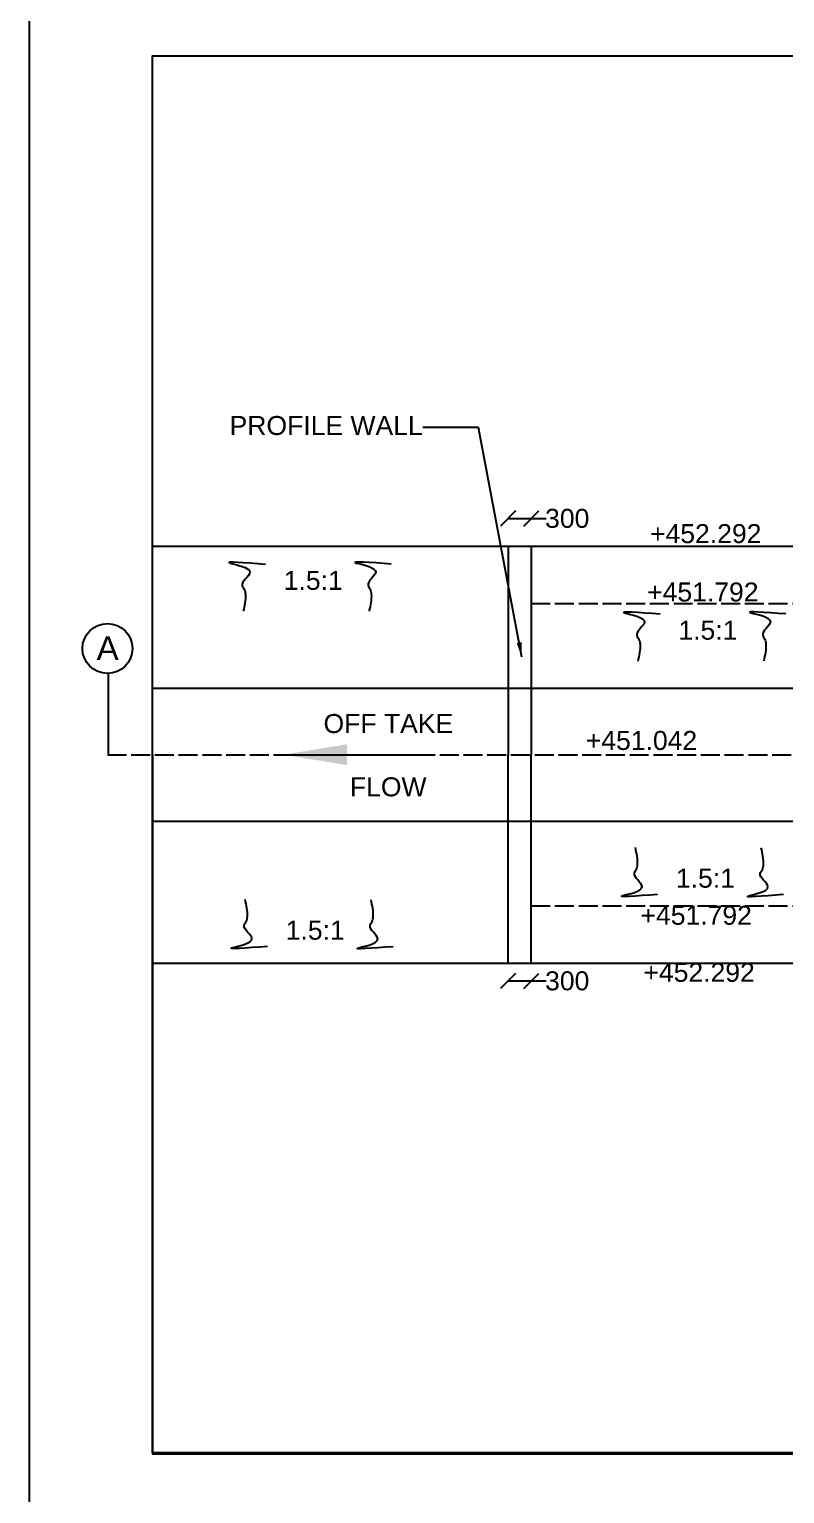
# Model space of a CAD drawing. Header units: millimetres. Extents: x 5124 to 6568637, y 2311 to 91879094.
# Drawn here: x 3738032 to 3742805, y 45939064 to 45948321 of the extents above; entities that cross this region are included whole.
import ezdxf

# ---------------------------------------------------------------- set-up
doc = ezdxf.new("R2010")
doc.units = ezdxf.units.MM
doc.header["$MEASUREMENT"] = 0
doc.linetypes.add('ACAD_ISO02W100', pattern=[15, 12, -3])
for name, color, linetype in [('DIMENSION', 7, 'Continuous'), ('DRAWING', 7, 'Continuous'), ('TEXT', 7, 'Continuous')]:
    doc.layers.add(name, color=color, linetype=linetype)
doc.styles.get("Standard").update_dxf_attribs({"font": 'arial.ttf', "height": 120})
doc.dimstyles.get("Standard").update_dxf_attribs({"dimtxt": 200, "dimasz": 110, "dimexe": 0.18, "dimexo": 0.0625, "dimgap": 0.09, "dimtad": 0, "dimtih": 1, "dimtoh": 1, "dimdec": 0, "dimzin": 0, "dimdsep": 46, "dimtxsty": 'Standard', "dimblk": 'OBLIQUE', "dimcen": 0.09, "dimse1": 1, "dimse2": 1, "dimadec": 0, "dimazin": 0, "dimtfac": 1, "dimtdec": 0, "dimtofl": 0, "dimtmove": 0, "dimatfit": 3, "dimfxl": 1, "dimtolj": 1, "dimtzin": 0, "dimarcsym": 0})

# ---------------------------------------------------------------- blocks, each defined once
blk = doc.blocks.new('_Oblique')
at = {"color": 0, "linetype": 'ByBlock', "lineweight": -2}
blk.add_line((-0.5, -0.5), (0.5, 0.5), dxfattribs=at)
blk = doc.blocks.new('*D143')
at = {"layer": 'Defpoints', "color": 0, "linetype": 'Continuous', "transparency": 16777216}
for p in [(3741203.5, 45945228.5), (3741057, 45945053.5), (3741203.5, 45945053.5)]:
    blk.add_point(p, dxfattribs=at)
at = {"layer": 'DIMENSION', "color": 0, "linetype": 'Continuous', "lineweight": -2, "transparency": 16777216}
for p, q in [((3741057, 45945228.5), (3741203.5, 45945228.5)), ((3741203.5, 45945228.5), (3741298.5, 45945228.5))]:
    blk.add_line(p, q, dxfattribs=at)
at = {"layer": 'DIMENSION', "color": 0, "linetype": 'Continuous', "lineweight": -2, "transparency": 16777216, "xscale": 95, "yscale": 95, "zscale": 95, "rotation": 180}
blk.add_blockref('_Oblique', (3741057, 45945228.5), dxfattribs=at)
at = {"layer": 'DIMENSION', "color": 0, "linetype": 'Continuous', "lineweight": -2, "transparency": 16777216, "xscale": 95, "yscale": 95, "zscale": 95}
blk.add_blockref('_Oblique', (3741203.5, 45945228.5), dxfattribs=at)
at = {"layer": 'DIMENSION', "color": 0, "linetype": 'Continuous', "transparency": 16777216, "insert": (3741430.909236, 45945228.5), "char_height": 120, "attachment_point": 5}
blk.add_mtext('\\A1;300', dxfattribs=at)
blk = doc.blocks.new('*D149')
at = {"layer": 'Defpoints', "color": 0, "linetype": 'Continuous', "transparency": 16777216}
for p in [(3741057, 45942417.5), (3741203.5, 45942417.5), (3741203.5, 45942305.5)]:
    blk.add_point(p, dxfattribs=at)
at = {"layer": 'DIMENSION', "color": 0, "linetype": 'Continuous', "lineweight": -2, "transparency": 16777216}
for p, q in [((3741057, 45942305.5), (3741203.5, 45942305.5)), ((3741203.5, 45942305.5), (3741298.5, 45942305.5))]:
    blk.add_line(p, q, dxfattribs=at)
at = {"layer": 'DIMENSION', "color": 0, "linetype": 'Continuous', "lineweight": -2, "transparency": 16777216, "xscale": 95, "yscale": 95, "zscale": 95, "rotation": 180}
blk.add_blockref('_Oblique', (3741057, 45942305.5), dxfattribs=at)
at = {"layer": 'DIMENSION', "color": 0, "linetype": 'Continuous', "lineweight": -2, "transparency": 16777216, "xscale": 95, "yscale": 95, "zscale": 95}
blk.add_blockref('_Oblique', (3741203.5, 45942305.5), dxfattribs=at)
at = {"layer": 'DIMENSION', "color": 0, "linetype": 'Continuous', "transparency": 16777216, "insert": (3741430.909236, 45942305.5), "char_height": 120, "attachment_point": 5}
blk.add_mtext('\\A1;300', dxfattribs=at)

msp = doc.modelspace()

# ---------------------------------------------------------------- linework, layer by layer
at = {"layer": 'DIMENSION', "linetype": 'Continuous'}
msp.add_circle((3738525.5, 45944407), 157.6, dxfattribs=at)
for points in [[(3739524, 45944938.5), (3739305, 45944945.5), (3739426, 45944887.5), (3739377.5, 45944803.5), (3739390.5, 45944779.5), (3739397.5, 45944749.5), (3739383.5, 45944642)], [(3740319.4, 45944940), (3740100.4, 45944947), (3740221.4, 45944889), (3740172.9, 45944805), (3740185.9, 45944781), (3740192.9, 45944751), (3740178.9, 45944643.5)], [(3742017.4, 45944623.5), (3741798.4, 45944630.5), (3741919.4, 45944572.5), (3741870.9, 45944488.5), (3741883.9, 45944464.5), (3741890.9, 45944434.5), (3741876.9, 45944327)], [(3742812.8, 45944625), (3742593.8, 45944632), (3742714.8, 45944574), (3742666.3, 45944490), (3742679.3, 45944466), (3742686.3, 45944436), (3742672.3, 45944328.5)], [(3742001.9, 45942852.4), (3741782.9, 45942845.4), (3741903.9, 45942903.4), (3741855.4, 45942987.4), (3741868.4, 45943011.4), (3741875.4, 45943041.4), (3741861.4, 45943148.9)], [(3742797.3, 45942850.9), (3742578.3, 45942843.9), (3742699.3, 45942901.9), (3742650.8, 45942985.9), (3742663.8, 45943009.9), (3742670.8, 45943039.9), (3742656.8, 45943147.4)], [(3739536.4, 45942523.5), (3739317.4, 45942516.5), (3739438.4, 45942574.5), (3739389.9, 45942658.5), (3739402.9, 45942682.5), (3739409.9, 45942712.5), (3739395.9, 45942820)], [(3740331.8, 45942522), (3740112.8, 45942515), (3740233.8, 45942573), (3740185.3, 45942657), (3740198.3, 45942681), (3740205.3, 45942711), (3740191.3, 45942818.5)]]:
    msp.add_spline(points, degree=3, dxfattribs=at)
at = {"layer": 'DRAWING', "linetype": 'Continuous'}
msp.add_lwpolyline([(3775277.5, 45955779.5), (3738032, 45955779.5), (3738032, 45930580), (3775277.5, 45930580)], close=True, dxfattribs=at)
for points in [[(3738809.5, 45943735.5), (3738809.5, 45948153.5), (3758528, 45948153.5), (3758528, 45943735.5), (3758528, 45939322), (3738809.5, 45939322), (3738809.5, 45943735.5)], [(3738809.5, 45945053.5), (3743580, 45945053.5), (3743588.5, 45945053.5), (3743588.5, 45943735.5)], [(3741057, 45945053.5), (3741057, 45943735.5)], [(3741203.5, 45945053.5), (3741203.5, 45943735.5)], [(3738530, 45944249.5), (3738530, 45943735.5)], [(3738809.5, 45944155.5), (3743588.5, 45944155.5)], [(3738809.5, 45943735.5), (3738809.5, 45939317.5), (3758528, 45939317.5), (3758528, 45943735.5)], [(3738809.5, 45942417.5), (3743580, 45942417.5), (3743588.5, 45942417.5), (3743588.5, 45943735.5)], [(3741057, 45942417.5), (3741057, 45943735.5)], [(3741203.5, 45942417.5), (3741203.5, 45943735.5)], [(3738809.5, 45943315.5), (3743588.5, 45943315.5)]]:
    msp.add_lwpolyline(points, dxfattribs=at)
at = {"layer": 'DRAWING', "linetype": 'ACAD_ISO02W100', "ltscale": 10}
for points in [[(3741203.5, 45944690.5), (3743588.5, 45944690.5)], [(3738525.5, 45943735.5), (3759000, 45943735.5)], [(3741203.5, 45942780.5), (3743588.5, 45942780.5)]]:
    msp.add_lwpolyline(points, dxfattribs=at)

# ---------------------------------------------------------------- texts
at = {"layer": 'TEXT', "linetype": 'Continuous'}
for s, insert, char_height, width, attachment_point in [('PROFILE WALL', (3739297.6, 45945876.3), 120, 1215.607, 1), ('+452.292', (3741954.3, 45945193), 120, 696.234, 1), ('1.5:1', (3739639.9, 45944897.5), 120, 343.274, 1), ('+451.792', (3741935.9, 45944824), 120, 696.234, 1), ('1.5:1', (3742133.3, 45944582.5), 120, 343.274, 1), ('A', (3738457.4, 45944484), 150, 696.234, 1), ('\\pi70.521;OFF TAKE\\P\\pi471.78;\\P\\pi237.47;FLOW', (3739820.4, 45943992.5), 120, 943.553, 1), ('+451.042', (3741548.4, 45943885.5), 120, 696.234, 1), ('1.5:1', (3742117.8, 45942893.4), 120, 343.274, 7), ('+451.792', (3741893.9, 45942780.5), 120, 696.234, 1), ('1.5:1', (3739652.3, 45942564.5), 120, 343.274, 7), ('+452.292', (3741912.4, 45942420), 120, 696.234, 1)]:
    msp.add_mtext(s, dxfattribs=dict(at, insert=insert, char_height=char_height, width=width, attachment_point=attachment_point))

# ---------------------------------------------------------------- dimensions: what is measured, and where the dimension line sits
at = {"layer": 'DIMENSION', "linetype": 'Continuous'}
for base, p1, p2, picture, middle in [((3741203.5, 45945228.5), (3741057, 45945053.5), (3741203.5, 45945053.5), '*D143', (3741430.9, 45945228.5)), ((3741203.5, 45942305.5), (3741057, 45942417.5), (3741203.5, 45942417.5), '*D149', (3741430.9, 45942305.5))]:
    dim = msp.add_linear_dim(base=base, p1=p1, p2=p2, text='300', dimstyle='Standard', override={"dimasz": 95, "dimarcsym": 1}, dxfattribs=at)
    dim.commit()
    dim.dimension.update_dxf_attribs({"geometry": picture, "text_midpoint": middle})

# ---------------------------------------------------------------- leaders
msp.add_leader([(3741144.5, 45944351), (3740870.5, 45945804.5), (3740519.5, 45945804.5)], dimstyle='Standard', override={"dimasz": 95, "dimgap": 0.09, "dimtad": 0, "dimarcsym": 1}, dxfattribs=at)
at = {"layer": 'DRAWING', "linetype": 'Continuous'}
msp.add_leader([(3739638.5, 45943735.5), (3740497.5, 45943735.5)], dimstyle='Standard', override={"dimasz": 400, "dimgap": 0.09, "dimtad": 0, "dimarcsym": 1}, dxfattribs=at)

doc.saveas('drawing.dxf')
